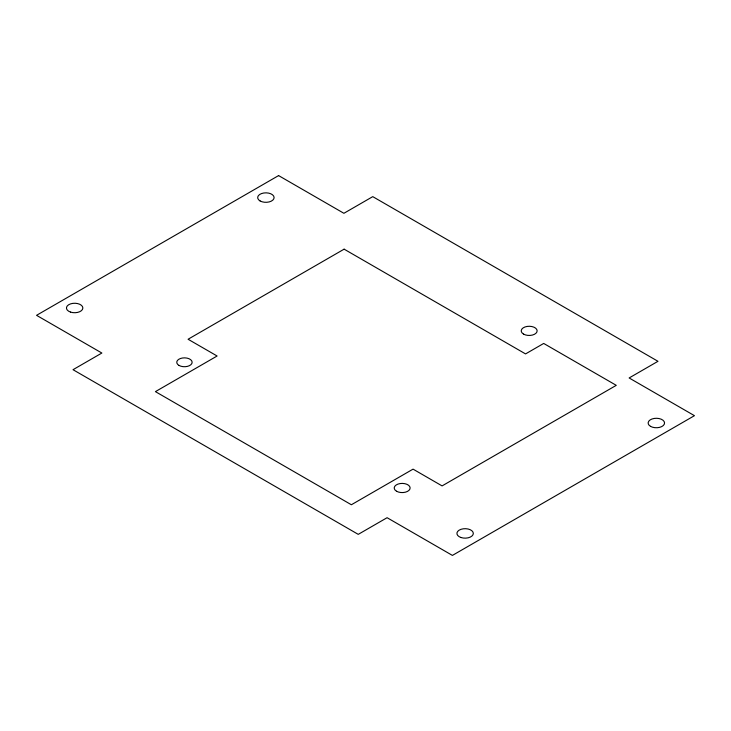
<?xml version="1.0" encoding="UTF-8"?>
<svg xmlns="http://www.w3.org/2000/svg" width="731" height="731" viewBox="0 0 731 731"><rect width="100%" height="100%" fill="white"/><g stroke="black" fill="none" stroke-linecap="round" stroke-linejoin="round"><path stroke-width="1.1" d="M278.593 175.586L36.55 315.326L101.865 353.036L73.018 369.694L358.245 534.361L387.092 517.703L452.407 555.414L694.45 415.674L629.135 377.964L657.982 361.306L372.755 196.639L343.908 213.297L278.593 175.586M344.118 249.161L188.077 339.248L217.107 356.006L155.42 391.624L351.373 504.755L413.061 469.138L442.091 485.905L616.27 385.338L543.7 343.442L525.552 353.914L344.118 249.161M650.544 426.365A8.215 4.742 0 0 0 664.278 424.236A8.215 4.742 0 0 0 654.227 418.434A8.215 4.742 0 0 0 650.544 426.365M461.005 537.523A8.215 4.742 0 0 0 473.322 533.42A8.215 4.742 0 0 0 461.005 529.317A8.215 4.742 0 0 0 461.005 537.523M260.081 200.934A8.215 4.742 0 0 0 273.823 198.805A8.215 4.742 0 0 0 263.763 193.002A8.215 4.742 0 0 0 260.081 200.934M70.551 312.1A8.215 4.742 0 0 0 82.859 307.989A8.215 4.742 0 0 0 70.551 303.886A8.215 4.742 0 0 0 70.551 312.1M523.56 334.113A7.959 4.596 0 0 0 536.865 332.057A7.959 4.596 0 0 0 527.124 326.428A7.959 4.596 0 0 0 523.56 334.113M179.013 365.427A7.685 4.432 0 0 0 191.869 363.444A7.685 4.432 0 0 0 182.458 358.007A7.685 4.432 0 0 0 179.013 365.427M396.549 491.241A7.959 4.596 0 0 0 409.853 489.185A7.959 4.596 0 0 0 400.113 483.557A7.959 4.596 0 0 0 396.549 491.241"/></g></svg>
